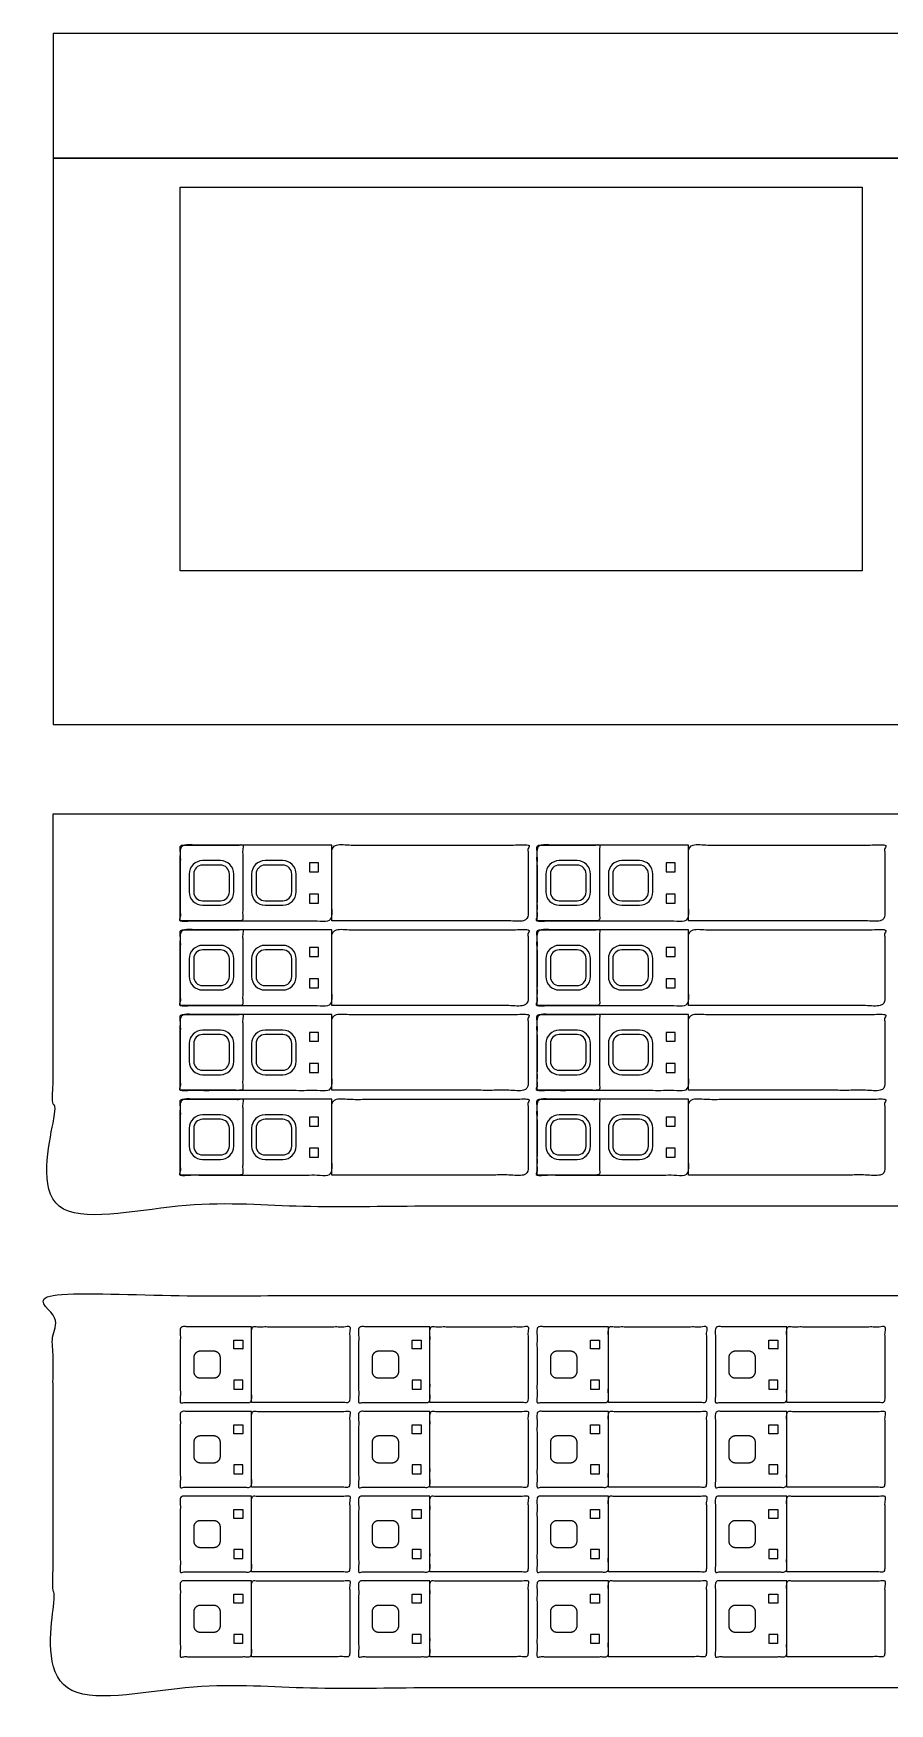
# Model space of a CAD drawing. Header units: millimetres. Extents: x 245 to 654, y -220 to 155.
# Drawn here: x 245.1 to 437.1, y -219.5 to 155 of the extents above; entities that cross this region are included whole.
import ezdxf

# ---------------------------------------------------------------- set-up
doc = ezdxf.new("R2010")
doc.units = ezdxf.units.MM
doc.header["$MEASUREMENT"] = 0
doc.layers.add('Default', color=7, linetype='Continuous', true_color=0x000000)

msp = doc.modelspace()

# ---------------------------------------------------------------- linework, layer by layer
at = {"layer": 'Default', "color": 3, "true_color": 0x00ff00}
for p, q in [((281.01, -33.5), (281.01, -37.5)), ((287.01, -31.5), (283.01, -31.5)), ((289.01, -37.5), (289.01, -33.5)), ((361.01, -33.5), (361.01, -37.5)), ((367.01, -31.5), (363.01, -31.5)), ((369.01, -37.5), (369.01, -33.5)), ((283.01, -39.5), (287.01, -39.5)), ((363.01, -39.5), (367.01, -39.5)), ((287.01, -50.5), (283.01, -50.5)), ((367.01, -50.5), (363.01, -50.5)), ((281.01, -52.5), (281.01, -56.5)), ((289.01, -56.5), (289.01, -52.5)), ((361.01, -52.5), (361.01, -56.5)), ((369.01, -56.5), (369.01, -52.5)), ((283.01, -58.5), (287.01, -58.5)), ((363.01, -58.5), (367.01, -58.5)), ((287.01, -69.5, 24.92), (283.01, -69.5, 24.92)), ((367.01, -69.5, 24.92), (363.01, -69.5, 24.92)), ((281.01, -71.5, 24.92), (281.01, -75.5, 24.92)), ((289.01, -75.5, 24.92), (289.01, -71.5, 24.92)), ((361.01, -71.5, 24.92), (361.01, -75.5, 24.92)), ((369.01, -75.5, 24.92), (369.01, -71.5, 24.92)), ((283.01, -77.5, 24.92), (287.01, -77.5, 24.92)), ((363.01, -77.5, 24.92), (367.01, -77.5, 24.92)), ((287.01, -88.5, 24.92), (283.01, -88.5, 24.92)), ((367.01, -88.5, 24.92), (363.01, -88.5, 24.92)), ((281.01, -90.5, 24.92), (281.01, -94.5, 24.92)), ((289.01, -94.5, 24.92), (289.01, -90.5, 24.92)), ((361.01, -90.5, 24.92), (361.01, -94.5, 24.92)), ((369.01, -94.5, 24.92), (369.01, -90.5, 24.92)), ((283.01, -96.5, 24.92), (287.01, -96.5, 24.92)), ((363.01, -96.5, 24.92), (367.01, -96.5, 24.92))]:
    msp.add_line(p, q, dxfattribs=at)
at = {"layer": 'Default', "color": 1, "true_color": 0xff0000}
for p, q in [((295.01, -33.5), (295.01, -37.5)), ((301.01, -31.5), (297.01, -31.5)), ((303.01, -37.5), (303.01, -33.5)), ((375.01, -33.5), (375.01, -37.5)), ((381.01, -31.5), (377.01, -31.5)), ((383.01, -37.5), (383.01, -33.5)), ((297.01, -39.5), (301.01, -39.5)), ((377.01, -39.5), (381.01, -39.5)), ((301.01, -50.5), (297.01, -50.5)), ((381.01, -50.5), (377.01, -50.5)), ((295.01, -52.5), (295.01, -56.5)), ((303.01, -56.5), (303.01, -52.5)), ((375.01, -52.5), (375.01, -56.5)), ((383.01, -56.5), (383.01, -52.5)), ((297.01, -58.5), (301.01, -58.5)), ((377.01, -58.5), (381.01, -58.5)), ((301.01, -69.5, 24.92), (297.01, -69.5, 24.92)), ((381.01, -69.5, 24.92), (377.01, -69.5, 24.92)), ((295.01, -71.5, 24.92), (295.01, -75.5, 24.92)), ((303.01, -75.5, 24.92), (303.01, -71.5, 24.92)), ((375.01, -71.5, 24.92), (375.01, -75.5, 24.92)), ((383.01, -75.5, 24.92), (383.01, -71.5, 24.92)), ((297.01, -77.5, 24.92), (301.01, -77.5, 24.92)), ((377.01, -77.5, 24.92), (381.01, -77.5, 24.92)), ((301.01, -88.5, 24.92), (297.01, -88.5, 24.92)), ((381.01, -88.5, 24.92), (377.01, -88.5, 24.92)), ((295.01, -90.5, 24.92), (295.01, -94.5, 24.92)), ((303.01, -94.5, 24.92), (303.01, -90.5, 24.92)), ((375.01, -90.5, 24.92), (375.01, -94.5, 24.92)), ((383.01, -94.5, 24.92), (383.01, -90.5, 24.92)), ((297.01, -96.5, 24.92), (301.01, -96.5, 24.92)), ((377.01, -96.5, 24.92), (381.01, -96.5, 24.92))]:
    msp.add_line(p, q, dxfattribs=at)
at = {"layer": 'Default', "color": 18, "true_color": 0x000000}
for p, q in [((281.01, -142), (281.01, -145)), ((285.51, -140.5), (282.51, -140.5)), ((287.01, -145), (287.01, -142)), ((321.01, -142), (321.01, -145)), ((325.51, -140.5), (322.51, -140.5)), ((327.01, -145), (327.01, -142)), ((361.01, -142), (361.01, -145)), ((365.51, -140.5), (362.51, -140.5)), ((367.01, -145), (367.01, -142)), ((401.01, -142), (401.01, -145)), ((405.51, -140.5), (402.51, -140.5)), ((407.01, -145), (407.01, -142)), ((282.51, -146.5), (285.51, -146.5)), ((322.51, -146.5), (325.51, -146.5)), ((362.51, -146.5), (365.51, -146.5)), ((402.51, -146.5), (405.51, -146.5)), ((281.01, -161), (281.01, -164)), ((285.51, -159.5), (282.51, -159.5)), ((287.01, -164), (287.01, -161)), ((321.01, -161), (321.01, -164)), ((325.51, -159.5), (322.51, -159.5)), ((327.01, -164), (327.01, -161)), ((361.01, -161), (361.01, -164)), ((365.51, -159.5), (362.51, -159.5)), ((367.01, -164), (367.01, -161)), ((401.01, -161), (401.01, -164)), ((405.51, -159.5), (402.51, -159.5)), ((407.01, -164), (407.01, -161)), ((282.51, -165.5), (285.51, -165.5)), ((322.51, -165.5), (325.51, -165.5)), ((362.51, -165.5), (365.51, -165.5)), ((402.51, -165.5), (405.51, -165.5)), ((285.51, -178.5, 24.92), (282.51, -178.5, 24.92)), ((325.51, -178.5, 24.92), (322.51, -178.5, 24.92)), ((365.51, -178.5, 24.92), (362.51, -178.5, 24.92)), ((405.51, -178.5, 24.92), (402.51, -178.5, 24.92)), ((281.01, -180, 24.92), (281.01, -183, 24.92)), ((287.01, -183, 24.92), (287.01, -180, 24.92)), ((321.01, -180, 24.92), (321.01, -183, 24.92)), ((327.01, -183, 24.92), (327.01, -180, 24.92)), ((361.01, -180, 24.92), (361.01, -183, 24.92)), ((367.01, -183, 24.92), (367.01, -180, 24.92)), ((401.01, -180, 24.92), (401.01, -183, 24.92)), ((407.01, -183, 24.92), (407.01, -180, 24.92)), ((282.51, -184.5, 24.92), (285.51, -184.5, 24.92)), ((322.51, -184.5, 24.92), (325.51, -184.5, 24.92)), ((362.51, -184.5, 24.92), (365.51, -184.5, 24.92)), ((402.51, -184.5, 24.92), (405.51, -184.5, 24.92)), ((285.51, -197.5, 24.92), (282.51, -197.5, 24.92)), ((325.51, -197.5, 24.92), (322.51, -197.5, 24.92)), ((365.51, -197.5, 24.92), (362.51, -197.5, 24.92)), ((405.51, -197.5, 24.92), (402.51, -197.5, 24.92)), ((281.01, -199, 24.92), (281.01, -202, 24.92)), ((287.01, -202, 24.92), (287.01, -199, 24.92)), ((321.01, -199, 24.92), (321.01, -202, 24.92)), ((327.01, -202, 24.92), (327.01, -199, 24.92)), ((361.01, -199, 24.92), (361.01, -202, 24.92)), ((367.01, -202, 24.92), (367.01, -199, 24.92)), ((401.01, -199, 24.92), (401.01, -202, 24.92)), ((407.01, -202, 24.92), (407.01, -199, 24.92)), ((282.51, -203.5, 24.92), (285.51, -203.5, 24.92)), ((322.51, -203.5, 24.92), (325.51, -203.5, 24.92)), ((362.51, -203.5, 24.92), (365.51, -203.5, 24.92)), ((402.51, -203.5, 24.92), (405.51, -203.5, 24.92))]:
    msp.add_line(p, q, dxfattribs=at)
at = {"layer": 'Default'}
for points in [[(649.47, 155), (249.47, 155)], [(249.47, 155), (249.47, 0), (649.47, 0), (649.47, 155)], [(280.01, -33.5), (280.01, -37.5)], [(287.01, -30.5), (283.01, -30.5)], [(290.01, -37.5), (290.01, -33.5)], [(294.01, -33.5), (294.01, -37.5)], [(301.01, -30.5), (297.01, -30.5)], [(304.01, -37.5), (304.01, -33.5)], [(360.01, -33.5), (360.01, -37.5)], [(367.01, -30.5), (363.01, -30.5)], [(370.01, -37.5), (370.01, -33.5)], [(374.01, -33.5), (374.01, -37.5)], [(381.01, -30.5), (377.01, -30.5)], [(384.01, -37.5), (384.01, -33.5)], [(283.01, -40.5), (287.01, -40.5)], [(297.01, -40.5), (301.01, -40.5)], [(363.01, -40.5), (367.01, -40.5)], [(377.01, -40.5), (381.01, -40.5)], [(287.01, -49.5), (283.01, -49.5)], [(301.01, -49.5), (297.01, -49.5)], [(367.01, -49.5), (363.01, -49.5)], [(381.01, -49.5), (377.01, -49.5)], [(280.01, -52.5), (280.01, -56.5)], [(290.01, -56.5), (290.01, -52.5)], [(294.01, -52.5), (294.01, -56.5)], [(304.01, -56.5), (304.01, -52.5)], [(360.01, -52.5), (360.01, -56.5)], [(370.01, -56.5), (370.01, -52.5)], [(374.01, -52.5), (374.01, -56.5)], [(384.01, -56.5), (384.01, -52.5)], [(283.01, -59.5), (287.01, -59.5)], [(297.01, -59.5), (301.01, -59.5)], [(363.01, -59.5), (367.01, -59.5)], [(377.01, -59.5), (381.01, -59.5)], [(287.01, -68.5), (283.01, -68.5)], [(301.01, -68.5), (297.01, -68.5)], [(367.01, -68.5), (363.01, -68.5)], [(381.01, -68.5), (377.01, -68.5)], [(280.01, -71.5), (280.01, -75.5)], [(290.01, -75.5), (290.01, -71.5)], [(294.01, -71.5), (294.01, -75.5)], [(304.01, -75.5), (304.01, -71.5)], [(360.01, -71.5), (360.01, -75.5)], [(370.01, -75.5), (370.01, -71.5)], [(374.01, -71.5), (374.01, -75.5)], [(384.01, -75.5), (384.01, -71.5)], [(283.01, -78.5), (287.01, -78.5)], [(297.01, -78.5), (301.01, -78.5)], [(363.01, -78.5), (367.01, -78.5)], [(377.01, -78.5), (381.01, -78.5)], [(287.01, -87.5), (283.01, -87.5)], [(301.01, -87.5), (297.01, -87.5)], [(367.01, -87.5), (363.01, -87.5)], [(381.01, -87.5), (377.01, -87.5)], [(280.01, -90.5), (280.01, -94.5)], [(290.01, -94.5), (290.01, -90.5)], [(294.01, -90.5), (294.01, -94.5)], [(304.01, -94.5), (304.01, -90.5)], [(360.01, -90.5), (360.01, -94.5)], [(370.01, -94.5), (370.01, -90.5)], [(374.01, -90.5), (374.01, -94.5)], [(384.01, -94.5), (384.01, -90.5)], [(283.01, -97.5), (287.01, -97.5)], [(297.01, -97.5), (301.01, -97.5)], [(363.01, -97.5), (367.01, -97.5)], [(377.01, -97.5), (381.01, -97.5)]]:
    msp.add_lwpolyline(points, dxfattribs=at)
for points in [[(278.01, 120.5), (430.97, 120.5), (430.97, 34.5), (278.01, 34.5)], [(307.01, -33), (309.01, -33), (309.01, -31), (307.01, -31)], [(387.01, -33), (389.01, -33), (389.01, -31), (387.01, -31)], [(307.01, -40), (309.01, -40), (309.01, -38), (307.01, -38)], [(387.01, -40), (389.01, -40), (389.01, -38), (387.01, -38)], [(307.01, -52), (309.01, -52), (309.01, -50), (307.01, -50)], [(387.01, -52), (389.01, -52), (389.01, -50), (387.01, -50)], [(307.01, -59), (309.01, -59), (309.01, -57), (307.01, -57)], [(387.01, -59), (389.01, -59), (389.01, -57), (387.01, -57)], [(307.01, -71), (309.01, -71), (309.01, -69), (307.01, -69)], [(387.01, -71), (389.01, -71), (389.01, -69), (387.01, -69)], [(307.01, -78), (309.01, -78), (309.01, -76), (307.01, -76)], [(387.01, -78), (389.01, -78), (389.01, -76), (387.01, -76)], [(307.01, -90), (309.01, -90), (309.01, -88), (307.01, -88)], [(387.01, -90), (389.01, -90), (389.01, -88), (387.01, -88)], [(307.01, -97), (309.01, -97), (309.01, -95), (307.01, -95)], [(387.01, -97), (389.01, -97), (389.01, -95), (387.01, -95)]]:
    msp.add_lwpolyline(points, close=True, dxfattribs=at)
for centre, start, end in [((283.01, -33.5), 90, 180), ((287.01, -33.5), 0, 90), ((297.01, -33.5), 90, 180), ((301.01, -33.5), 0, 90), ((363.01, -33.5), 90, 180), ((367.01, -33.5), 0, 90), ((377.01, -33.5), 90, 180), ((381.01, -33.5), 0, 90), ((283.01, -37.5), 180, 270), ((287.01, -37.5), 270, 0), ((297.01, -37.5), 180, 270), ((301.01, -37.5), 270, 0), ((363.01, -37.5), 180, 270), ((367.01, -37.5), 270, 0), ((377.01, -37.5), 180, 270), ((381.01, -37.5), 270, 0), ((283.01, -52.5), 90, 180), ((287.01, -52.5), 0, 90), ((297.01, -52.5), 90, 180), ((301.01, -52.5), 0, 90), ((363.01, -52.5), 90, 180), ((367.01, -52.5), 0, 90), ((377.01, -52.5), 90, 180), ((381.01, -52.5), 0, 90), ((283.01, -56.5), 180, 270), ((287.01, -56.5), 270, 0), ((297.01, -56.5), 180, 270), ((301.01, -56.5), 270, 0), ((363.01, -56.5), 180, 270), ((367.01, -56.5), 270, 0), ((377.01, -56.5), 180, 270), ((381.01, -56.5), 270, 0), ((283.01, -71.5, 24.92), 90, 180), ((287.01, -71.5, 24.92), 0, 90), ((297.01, -71.5, 24.92), 90, 180), ((301.01, -71.5, 24.92), 0, 90), ((363.01, -71.5, 24.92), 90, 180), ((367.01, -71.5, 24.92), 0, 90), ((377.01, -71.5, 24.92), 90, 180), ((381.01, -71.5, 24.92), 0, 90), ((283.01, -75.5, 24.92), 180, 270), ((287.01, -75.5, 24.92), 270, 0), ((297.01, -75.5, 24.92), 180, 270), ((301.01, -75.5, 24.92), 270, 0), ((363.01, -75.5, 24.92), 180, 270), ((367.01, -75.5, 24.92), 270, 0), ((377.01, -75.5, 24.92), 180, 270), ((381.01, -75.5, 24.92), 270, 0), ((283.01, -90.5, 24.92), 90, 180), ((287.01, -90.5, 24.92), 0, 90), ((297.01, -90.5, 24.92), 90, 180), ((301.01, -90.5, 24.92), 0, 90), ((363.01, -90.5, 24.92), 90, 180), ((367.01, -90.5, 24.92), 0, 90), ((377.01, -90.5, 24.92), 90, 180), ((381.01, -90.5, 24.92), 0, 90), ((283.01, -94.5, 24.92), 180, 270), ((287.01, -94.5, 24.92), 270, 0), ((297.01, -94.5, 24.92), 180, 270), ((301.01, -94.5, 24.92), 270, 0), ((363.01, -94.5, 24.92), 180, 270), ((367.01, -94.5, 24.92), 270, 0), ((377.01, -94.5, 24.92), 180, 270), ((381.01, -94.5, 24.92), 270, 0)]:
    msp.add_arc(centre, 3, start, end, dxfattribs=at)
at = {"layer": 'Default', "color": 3, "true_color": 0x00ff00}
for centre, start, end in [((283.01, -33.5), 90, 180), ((287.01, -33.5), 360, 90), ((363.01, -33.5), 90, 180), ((367.01, -33.5), 360, 90), ((283.01, -37.5), 180, 270), ((287.01, -37.5), 270, 0), ((363.01, -37.5), 180, 270), ((367.01, -37.5), 270, 0), ((283.01, -52.5), 90, 180), ((287.01, -52.5), 360, 90), ((363.01, -52.5), 90, 180), ((367.01, -52.5), 360, 90), ((283.01, -56.5), 180, 270), ((287.01, -56.5), 270, 0), ((363.01, -56.5), 180, 270), ((367.01, -56.5), 270, 0), ((283.01, -71.5, 24.92), 90, 180), ((287.01, -71.5, 24.92), 360, 90), ((363.01, -71.5, 24.92), 90, 180), ((367.01, -71.5, 24.92), 360, 90), ((283.01, -75.5, 24.92), 180, 270), ((287.01, -75.5, 24.92), 270, 0), ((363.01, -75.5, 24.92), 180, 270), ((367.01, -75.5, 24.92), 270, 0), ((283.01, -90.5, 24.92), 90, 180), ((287.01, -90.5, 24.92), 360, 90), ((363.01, -90.5, 24.92), 90, 180), ((367.01, -90.5, 24.92), 360, 90), ((283.01, -94.5, 24.92), 180, 270), ((287.01, -94.5, 24.92), 270, 0), ((363.01, -94.5, 24.92), 180, 270), ((367.01, -94.5, 24.92), 270, 0)]:
    msp.add_arc(centre, 2, start, end, dxfattribs=at)
at = {"layer": 'Default', "color": 1, "true_color": 0xff0000}
for centre, start, end in [((297.01, -33.5), 90, 180), ((301.01, -33.5), 360, 90), ((377.01, -33.5), 90, 180), ((381.01, -33.5), 360, 90), ((297.01, -37.5), 180, 270), ((301.01, -37.5), 270, 0), ((377.01, -37.5), 180, 270), ((381.01, -37.5), 270, 0), ((297.01, -52.5), 90, 180), ((301.01, -52.5), 360, 90), ((377.01, -52.5), 90, 180), ((381.01, -52.5), 360, 90), ((297.01, -56.5), 180, 270), ((301.01, -56.5), 270, 0), ((377.01, -56.5), 180, 270), ((381.01, -56.5), 270, 0), ((297.01, -71.5, 24.92), 90, 180), ((301.01, -71.5, 24.92), 360, 90), ((377.01, -71.5, 24.92), 90, 180), ((381.01, -71.5, 24.92), 360, 90), ((297.01, -75.5, 24.92), 180, 270), ((301.01, -75.5, 24.92), 270, 0), ((377.01, -75.5, 24.92), 180, 270), ((381.01, -75.5, 24.92), 270, 0), ((297.01, -90.5, 24.92), 90, 180), ((301.01, -90.5, 24.92), 360, 90), ((377.01, -90.5, 24.92), 90, 180), ((381.01, -90.5, 24.92), 360, 90), ((297.01, -94.5, 24.92), 180, 270), ((301.01, -94.5, 24.92), 270, 0), ((377.01, -94.5, 24.92), 180, 270), ((381.01, -94.5, 24.92), 270, 0)]:
    msp.add_arc(centre, 2, start, end, dxfattribs=at)
at = {"layer": 'Default'}
for points, knots in [([(249.47, 127), (343.47, 127), (437.47, 127), (437.47, 77.5), (437.47, 28), (343.47, 28), (249.47, 28), (249.47, 77.5), (249.47, 127)], [0, 0, 0, 153.6, 153.6, 154.1, 154.1, 154.6, 154.6, 155.1, 155.1, 155.1]), ([(249.47, -20), (249.47, -64), (249.47, -108), (449.47, -108), (649.47, -108), (649.47, -64), (649.47, -20), (449.47, -20), (249.47, -20)], [-998.356545, -998.356545, -998.356545, -892.914444, -892.914444, -537.627534, -537.627534, -432.185433, -432.185433, -76.898523, -76.898523, -76.898523]), ([(312.01, -27), (312.01, -35.5), (312.01, -44), (295.01, -44), (278.01, -44), (278.01, -35.5), (278.01, -27), (295.01, -27), (312.01, -27)], [40, 40, 40, 50, 50, 65, 65, 75, 75, 90, 90, 90]), ([(278.01, -44), (285.01, -44), (292.01, -44), (292.01, -35.5), (292.01, -27), (285.01, -27), (278.01, -27), (278.01, -35.5), (278.01, -44)], [0, 0, 0, 15.5, 15.5, 32.5, 32.5, 48, 48, 65, 65, 65]), ([(312.01, -44), (334.01, -44), (356.01, -44), (356.01, -35.5), (356.01, -27), (334.01, -27), (312.01, -27), (312.01, -35.5), (312.01, -44)], [0, 0, 0, 15, 15, 25, 25, 40, 40, 50, 50, 50]), ([(392.01, -27), (392.01, -35.5), (392.01, -44), (375.01, -44), (358.01, -44), (358.01, -35.5), (358.01, -27), (375.01, -27), (392.01, -27)], [40, 40, 40, 50, 50, 65, 65, 75, 75, 90, 90, 90]), ([(358.01, -44), (365.01, -44), (372.01, -44), (372.01, -35.5), (372.01, -27), (365.01, -27), (358.01, -27), (358.01, -35.5), (358.01, -44)], [0, 0, 0, 15.5, 15.5, 32.5, 32.5, 48, 48, 65, 65, 65]), ([(392.01, -44), (414.01, -44), (436.01, -44), (436.01, -35.5), (436.01, -27), (414.01, -27), (392.01, -27), (392.01, -35.5), (392.01, -44)], [0, 0, 0, 15, 15, 25, 25, 40, 40, 50, 50, 50]), ([(312.01, -46), (312.01, -54.5), (312.01, -63), (295.01, -63), (278.01, -63), (278.01, -54.5), (278.01, -46), (295.01, -46), (312.01, -46)], [40, 40, 40, 50, 50, 65, 65, 75, 75, 90, 90, 90]), ([(278.01, -63), (285.01, -63), (292.01, -63), (292.01, -54.5), (292.01, -46), (285.01, -46), (278.01, -46), (278.01, -54.5), (278.01, -63)], [0, 0, 0, 15.5, 15.5, 32.5, 32.5, 48, 48, 65, 65, 65]), ([(312.01, -63), (334.01, -63), (356.01, -63), (356.01, -54.5), (356.01, -46), (334.01, -46), (312.01, -46), (312.01, -54.5), (312.01, -63)], [0, 0, 0, 15, 15, 25, 25, 40, 40, 50, 50, 50]), ([(392.01, -46), (392.01, -54.5), (392.01, -63), (375.01, -63), (358.01, -63), (358.01, -54.5), (358.01, -46), (375.01, -46), (392.01, -46)], [40, 40, 40, 50, 50, 65, 65, 75, 75, 90, 90, 90]), ([(358.01, -63), (365.01, -63), (372.01, -63), (372.01, -54.5), (372.01, -46), (365.01, -46), (358.01, -46), (358.01, -54.5), (358.01, -63)], [0, 0, 0, 15.5, 15.5, 32.5, 32.5, 48, 48, 65, 65, 65]), ([(392.01, -63), (414.01, -63), (436.01, -63), (436.01, -54.5), (436.01, -46), (414.01, -46), (392.01, -46), (392.01, -54.5), (392.01, -63)], [0, 0, 0, 15, 15, 25, 25, 40, 40, 50, 50, 50]), ([(312.01, -65, 24.92), (312.01, -73.5, 24.92), (312.01, -82, 24.92), (295.01, -82, 24.92), (278.01, -82, 24.92), (278.01, -73.5, 24.92), (278.01, -65, 24.92), (295.01, -65, 24.92), (312.01, -65, 24.92)], [40, 40, 40, 50, 50, 65, 65, 75, 75, 90, 90, 90]), ([(278.01, -82, 24.92), (285.01, -82, 24.92), (292.01, -82, 24.92), (292.01, -73.5, 24.92), (292.01, -65, 24.92), (285.01, -65, 24.92), (278.01, -65, 24.92), (278.01, -73.5, 24.92), (278.01, -82, 24.92)], [0, 0, 0, 15.5, 15.5, 32.5, 32.5, 48, 48, 65, 65, 65]), ([(312.01, -82, 24.92), (334.01, -82, 24.92), (356.01, -82, 24.92), (356.01, -73.5, 24.92), (356.01, -65, 24.92), (334.01, -65, 24.92), (312.01, -65, 24.92), (312.01, -73.5, 24.92), (312.01, -82, 24.92)], [0, 0, 0, 15, 15, 25, 25, 40, 40, 50, 50, 50]), ([(392.01, -65, 24.92), (392.01, -73.5, 24.92), (392.01, -82, 24.92), (375.01, -82, 24.92), (358.01, -82, 24.92), (358.01, -73.5, 24.92), (358.01, -65, 24.92), (375.01, -65, 24.92), (392.01, -65, 24.92)], [40, 40, 40, 50, 50, 65, 65, 75, 75, 90, 90, 90]), ([(358.01, -82, 24.92), (365.01, -82, 24.92), (372.01, -82, 24.92), (372.01, -73.5, 24.92), (372.01, -65, 24.92), (365.01, -65, 24.92), (358.01, -65, 24.92), (358.01, -73.5, 24.92), (358.01, -82, 24.92)], [0, 0, 0, 15.5, 15.5, 32.5, 32.5, 48, 48, 65, 65, 65]), ([(392.01, -82, 24.92), (414.01, -82, 24.92), (436.01, -82, 24.92), (436.01, -73.5, 24.92), (436.01, -65, 24.92), (414.01, -65, 24.92), (392.01, -65, 24.92), (392.01, -73.5, 24.92), (392.01, -82, 24.92)], [0, 0, 0, 15, 15, 25, 25, 40, 40, 50, 50, 50]), ([(312.01, -84, 24.92), (312.01, -92.5, 24.92), (312.01, -101, 24.92), (295.01, -101, 24.92), (278.01, -101, 24.92), (278.01, -92.5, 24.92), (278.01, -84, 24.92), (295.01, -84, 24.92), (312.01, -84, 24.92)], [40, 40, 40, 50, 50, 65, 65, 75, 75, 90, 90, 90]), ([(278.01, -101, 24.92), (285.01, -101, 24.92), (292.01, -101, 24.92), (292.01, -92.5, 24.92), (292.01, -84, 24.92), (285.01, -84, 24.92), (278.01, -84, 24.92), (278.01, -92.5, 24.92), (278.01, -101, 24.92)], [0, 0, 0, 15.5, 15.5, 32.5, 32.5, 48, 48, 65, 65, 65]), ([(312.01, -101, 24.92), (334.01, -101, 24.92), (356.01, -101, 24.92), (356.01, -92.5, 24.92), (356.01, -84, 24.92), (334.01, -84, 24.92), (312.01, -84, 24.92), (312.01, -92.5, 24.92), (312.01, -101, 24.92)], [0, 0, 0, 15, 15, 25, 25, 40, 40, 50, 50, 50]), ([(392.01, -84, 24.92), (392.01, -92.5, 24.92), (392.01, -101, 24.92), (375.01, -101, 24.92), (358.01, -101, 24.92), (358.01, -92.5, 24.92), (358.01, -84, 24.92), (375.01, -84, 24.92), (392.01, -84, 24.92)], [40, 40, 40, 50, 50, 65, 65, 75, 75, 90, 90, 90]), ([(358.01, -101, 24.92), (365.01, -101, 24.92), (372.01, -101, 24.92), (372.01, -92.5, 24.92), (372.01, -84, 24.92), (365.01, -84, 24.92), (358.01, -84, 24.92), (358.01, -92.5, 24.92), (358.01, -101, 24.92)], [0, 0, 0, 15.5, 15.5, 32.5, 32.5, 48, 48, 65, 65, 65]), ([(392.01, -101, 24.92), (414.01, -101, 24.92), (436.01, -101, 24.92), (436.01, -92.5, 24.92), (436.01, -84, 24.92), (414.01, -84, 24.92), (392.01, -84, 24.92), (392.01, -92.5, 24.92), (392.01, -101, 24.92)], [0, 0, 0, 15, 15, 25, 25, 40, 40, 50, 50, 50]), ([(649.47, -216), (649.47, -172), (649.47, -128), (449.47, -128), (249.47, -128), (249.47, -172), (249.47, -216), (449.47, -216), (649.47, -216)], [3763.753991, 3763.753991, 3763.753991, 3869.143212, 3869.143212, 4231.460077, 4231.460077, 4336.849299, 4336.849299, 4699.166164, 4699.166164, 4699.166164]), ([(294.01, -152), (305.01, -152), (316.01, -152), (316.01, -143.5), (316.01, -135), (305.01, -135), (294.01, -135), (294.01, -143.5), (294.01, -152)], [0, 0, 0, 15, 15, 25, 25, 40, 40, 50, 50, 50]), ([(334.01, -152), (345.01, -152), (356.01, -152), (356.01, -143.5), (356.01, -135), (345.01, -135), (334.01, -135), (334.01, -143.5), (334.01, -152)], [0, 0, 0, 15, 15, 25, 25, 40, 40, 50, 50, 50]), ([(374.01, -152), (385.01, -152), (396.01, -152), (396.01, -143.5), (396.01, -135), (385.01, -135), (374.01, -135), (374.01, -143.5), (374.01, -152)], [0, 0, 0, 15, 15, 25, 25, 40, 40, 50, 50, 50]), ([(414.01, -152), (425.01, -152), (436.01, -152), (436.01, -143.5), (436.01, -135), (425.01, -135), (414.01, -135), (414.01, -143.5), (414.01, -152)], [0, 0, 0, 15, 15, 25, 25, 40, 40, 50, 50, 50]), ([(294.01, -135), (294.01, -143.5), (294.01, -152), (286.01, -152), (278.01, -152), (278.01, -143.5), (278.01, -135), (286.01, -135), (294.01, -135)], [40, 40, 40, 50, 50, 65, 65, 75, 75, 90, 90, 90]), ([(290.01, -140), (291.01, -140), (292.01, -140), (292.01, -139), (292.01, -138), (291.01, -138), (290.01, -138), (290.01, -139), (290.01, -140)], [0, 0, 0, 1, 1, 2, 2, 3, 3, 4, 4, 4]), ([(334.01, -135), (334.01, -143.5), (334.01, -152), (326.01, -152), (318.01, -152), (318.01, -143.5), (318.01, -135), (326.01, -135), (334.01, -135)], [40, 40, 40, 50, 50, 65, 65, 75, 75, 90, 90, 90]), ([(330.01, -140), (331.01, -140), (332.01, -140), (332.01, -139), (332.01, -138), (331.01, -138), (330.01, -138), (330.01, -139), (330.01, -140)], [0, 0, 0, 1, 1, 2, 2, 3, 3, 4, 4, 4]), ([(374.01, -135), (374.01, -143.5), (374.01, -152), (366.01, -152), (358.01, -152), (358.01, -143.5), (358.01, -135), (366.01, -135), (374.01, -135)], [40, 40, 40, 50, 50, 65, 65, 75, 75, 90, 90, 90]), ([(370.01, -140), (371.01, -140), (372.01, -140), (372.01, -139), (372.01, -138), (371.01, -138), (370.01, -138), (370.01, -139), (370.01, -140)], [0, 0, 0, 1, 1, 2, 2, 3, 3, 4, 4, 4]), ([(414.01, -135), (414.01, -143.5), (414.01, -152), (406.01, -152), (398.01, -152), (398.01, -143.5), (398.01, -135), (406.01, -135), (414.01, -135)], [40, 40, 40, 50, 50, 65, 65, 75, 75, 90, 90, 90]), ([(410.01, -140), (411.01, -140), (412.01, -140), (412.01, -139), (412.01, -138), (411.01, -138), (410.01, -138), (410.01, -139), (410.01, -140)], [0, 0, 0, 1, 1, 2, 2, 3, 3, 4, 4, 4]), ([(290.01, -147), (291.01, -147), (292.01, -147), (292.01, -148), (292.01, -149), (291.01, -149), (290.01, -149), (290.01, -148), (290.01, -147)], [0, 0, 0, 1, 1, 2, 2, 3, 3, 4, 4, 4]), ([(330.01, -147), (331.01, -147), (332.01, -147), (332.01, -148), (332.01, -149), (331.01, -149), (330.01, -149), (330.01, -148), (330.01, -147)], [0, 0, 0, 1, 1, 2, 2, 3, 3, 4, 4, 4]), ([(370.01, -147), (371.01, -147), (372.01, -147), (372.01, -148), (372.01, -149), (371.01, -149), (370.01, -149), (370.01, -148), (370.01, -147)], [0, 0, 0, 1, 1, 2, 2, 3, 3, 4, 4, 4]), ([(410.01, -147), (411.01, -147), (412.01, -147), (412.01, -148), (412.01, -149), (411.01, -149), (410.01, -149), (410.01, -148), (410.01, -147)], [0, 0, 0, 1, 1, 2, 2, 3, 3, 4, 4, 4]), ([(294.01, -154), (294.01, -162.5), (294.01, -171), (286.01, -171), (278.01, -171), (278.01, -162.5), (278.01, -154), (286.01, -154), (294.01, -154)], [40, 40, 40, 50, 50, 65, 65, 75, 75, 90, 90, 90]), ([(290.01, -159), (291.01, -159), (292.01, -159), (292.01, -158), (292.01, -157), (291.01, -157), (290.01, -157), (290.01, -158), (290.01, -159)], [0, 0, 0, 1, 1, 2, 2, 3, 3, 4, 4, 4]), ([(294.01, -171), (305.01, -171), (316.01, -171), (316.01, -162.5), (316.01, -154), (305.01, -154), (294.01, -154), (294.01, -162.5), (294.01, -171)], [0, 0, 0, 15, 15, 25, 25, 40, 40, 50, 50, 50]), ([(334.01, -154), (334.01, -162.5), (334.01, -171), (326.01, -171), (318.01, -171), (318.01, -162.5), (318.01, -154), (326.01, -154), (334.01, -154)], [40, 40, 40, 50, 50, 65, 65, 75, 75, 90, 90, 90]), ([(330.01, -159), (331.01, -159), (332.01, -159), (332.01, -158), (332.01, -157), (331.01, -157), (330.01, -157), (330.01, -158), (330.01, -159)], [0, 0, 0, 1, 1, 2, 2, 3, 3, 4, 4, 4]), ([(334.01, -171), (345.01, -171), (356.01, -171), (356.01, -162.5), (356.01, -154), (345.01, -154), (334.01, -154), (334.01, -162.5), (334.01, -171)], [0, 0, 0, 15, 15, 25, 25, 40, 40, 50, 50, 50]), ([(374.01, -154), (374.01, -162.5), (374.01, -171), (366.01, -171), (358.01, -171), (358.01, -162.5), (358.01, -154), (366.01, -154), (374.01, -154)], [40, 40, 40, 50, 50, 65, 65, 75, 75, 90, 90, 90]), ([(370.01, -159), (371.01, -159), (372.01, -159), (372.01, -158), (372.01, -157), (371.01, -157), (370.01, -157), (370.01, -158), (370.01, -159)], [0, 0, 0, 1, 1, 2, 2, 3, 3, 4, 4, 4]), ([(374.01, -171), (385.01, -171), (396.01, -171), (396.01, -162.5), (396.01, -154), (385.01, -154), (374.01, -154), (374.01, -162.5), (374.01, -171)], [0, 0, 0, 15, 15, 25, 25, 40, 40, 50, 50, 50]), ([(414.01, -154), (414.01, -162.5), (414.01, -171), (406.01, -171), (398.01, -171), (398.01, -162.5), (398.01, -154), (406.01, -154), (414.01, -154)], [40, 40, 40, 50, 50, 65, 65, 75, 75, 90, 90, 90]), ([(410.01, -159), (411.01, -159), (412.01, -159), (412.01, -158), (412.01, -157), (411.01, -157), (410.01, -157), (410.01, -158), (410.01, -159)], [0, 0, 0, 1, 1, 2, 2, 3, 3, 4, 4, 4]), ([(414.01, -171), (425.01, -171), (436.01, -171), (436.01, -162.5), (436.01, -154), (425.01, -154), (414.01, -154), (414.01, -162.5), (414.01, -171)], [0, 0, 0, 15, 15, 25, 25, 40, 40, 50, 50, 50]), ([(290.01, -166), (291.01, -166), (292.01, -166), (292.01, -167), (292.01, -168), (291.01, -168), (290.01, -168), (290.01, -167), (290.01, -166)], [0, 0, 0, 1, 1, 2, 2, 3, 3, 4, 4, 4]), ([(330.01, -166), (331.01, -166), (332.01, -166), (332.01, -167), (332.01, -168), (331.01, -168), (330.01, -168), (330.01, -167), (330.01, -166)], [0, 0, 0, 1, 1, 2, 2, 3, 3, 4, 4, 4]), ([(370.01, -166), (371.01, -166), (372.01, -166), (372.01, -167), (372.01, -168), (371.01, -168), (370.01, -168), (370.01, -167), (370.01, -166)], [0, 0, 0, 1, 1, 2, 2, 3, 3, 4, 4, 4]), ([(410.01, -166), (411.01, -166), (412.01, -166), (412.01, -167), (412.01, -168), (411.01, -168), (410.01, -168), (410.01, -167), (410.01, -166)], [0, 0, 0, 1, 1, 2, 2, 3, 3, 4, 4, 4]), ([(294.01, -173, 24.92), (294.01, -181.5, 24.92), (294.01, -190, 24.92), (286.01, -190, 24.92), (278.01, -190, 24.92), (278.01, -181.5, 24.92), (278.01, -173, 24.92), (286.01, -173, 24.92), (294.01, -173, 24.92)], [40, 40, 40, 50, 50, 65, 65, 75, 75, 90, 90, 90]), ([(290.01, -178, 24.92), (291.01, -178, 24.92), (292.01, -178, 24.92), (292.01, -177, 24.92), (292.01, -176, 24.92), (291.01, -176, 24.92), (290.01, -176, 24.92), (290.01, -177, 24.92), (290.01, -178, 24.92)], [0, 0, 0, 1, 1, 2, 2, 3, 3, 4, 4, 4]), ([(294.01, -190, 24.92), (305.01, -190, 24.92), (316.01, -190, 24.92), (316.01, -181.5, 24.92), (316.01, -173, 24.92), (305.01, -173, 24.92), (294.01, -173, 24.92), (294.01, -181.5, 24.92), (294.01, -190, 24.92)], [0, 0, 0, 15, 15, 25, 25, 40, 40, 50, 50, 50]), ([(334.01, -173, 24.92), (334.01, -181.5, 24.92), (334.01, -190, 24.92), (326.01, -190, 24.92), (318.01, -190, 24.92), (318.01, -181.5, 24.92), (318.01, -173, 24.92), (326.01, -173, 24.92), (334.01, -173, 24.92)], [40, 40, 40, 50, 50, 65, 65, 75, 75, 90, 90, 90]), ([(330.01, -178, 24.92), (331.01, -178, 24.92), (332.01, -178, 24.92), (332.01, -177, 24.92), (332.01, -176, 24.92), (331.01, -176, 24.92), (330.01, -176, 24.92), (330.01, -177, 24.92), (330.01, -178, 24.92)], [0, 0, 0, 1, 1, 2, 2, 3, 3, 4, 4, 4]), ([(334.01, -190, 24.92), (345.01, -190, 24.92), (356.01, -190, 24.92), (356.01, -181.5, 24.92), (356.01, -173, 24.92), (345.01, -173, 24.92), (334.01, -173, 24.92), (334.01, -181.5, 24.92), (334.01, -190, 24.92)], [0, 0, 0, 15, 15, 25, 25, 40, 40, 50, 50, 50]), ([(374.01, -173, 24.92), (374.01, -181.5, 24.92), (374.01, -190, 24.92), (366.01, -190, 24.92), (358.01, -190, 24.92), (358.01, -181.5, 24.92), (358.01, -173, 24.92), (366.01, -173, 24.92), (374.01, -173, 24.92)], [40, 40, 40, 50, 50, 65, 65, 75, 75, 90, 90, 90]), ([(370.01, -178, 24.92), (371.01, -178, 24.92), (372.01, -178, 24.92), (372.01, -177, 24.92), (372.01, -176, 24.92), (371.01, -176, 24.92), (370.01, -176, 24.92), (370.01, -177, 24.92), (370.01, -178, 24.92)], [0, 0, 0, 1, 1, 2, 2, 3, 3, 4, 4, 4]), ([(374.01, -190, 24.92), (385.01, -190, 24.92), (396.01, -190, 24.92), (396.01, -181.5, 24.92), (396.01, -173, 24.92), (385.01, -173, 24.92), (374.01, -173, 24.92), (374.01, -181.5, 24.92), (374.01, -190, 24.92)], [0, 0, 0, 15, 15, 25, 25, 40, 40, 50, 50, 50]), ([(414.01, -173, 24.92), (414.01, -181.5, 24.92), (414.01, -190, 24.92), (406.01, -190, 24.92), (398.01, -190, 24.92), (398.01, -181.5, 24.92), (398.01, -173, 24.92), (406.01, -173, 24.92), (414.01, -173, 24.92)], [40, 40, 40, 50, 50, 65, 65, 75, 75, 90, 90, 90]), ([(410.01, -178, 24.92), (411.01, -178, 24.92), (412.01, -178, 24.92), (412.01, -177, 24.92), (412.01, -176, 24.92), (411.01, -176, 24.92), (410.01, -176, 24.92), (410.01, -177, 24.92), (410.01, -178, 24.92)], [0, 0, 0, 1, 1, 2, 2, 3, 3, 4, 4, 4]), ([(414.01, -190, 24.92), (425.01, -190, 24.92), (436.01, -190, 24.92), (436.01, -181.5, 24.92), (436.01, -173, 24.92), (425.01, -173, 24.92), (414.01, -173, 24.92), (414.01, -181.5, 24.92), (414.01, -190, 24.92)], [0, 0, 0, 15, 15, 25, 25, 40, 40, 50, 50, 50]), ([(290.01, -185, 24.92), (291.01, -185, 24.92), (292.01, -185, 24.92), (292.01, -186, 24.92), (292.01, -187, 24.92), (291.01, -187, 24.92), (290.01, -187, 24.92), (290.01, -186, 24.92), (290.01, -185, 24.92)], [0, 0, 0, 1, 1, 2, 2, 3, 3, 4, 4, 4]), ([(330.01, -185, 24.92), (331.01, -185, 24.92), (332.01, -185, 24.92), (332.01, -186, 24.92), (332.01, -187, 24.92), (331.01, -187, 24.92), (330.01, -187, 24.92), (330.01, -186, 24.92), (330.01, -185, 24.92)], [0, 0, 0, 1, 1, 2, 2, 3, 3, 4, 4, 4]), ([(370.01, -185, 24.92), (371.01, -185, 24.92), (372.01, -185, 24.92), (372.01, -186, 24.92), (372.01, -187, 24.92), (371.01, -187, 24.92), (370.01, -187, 24.92), (370.01, -186, 24.92), (370.01, -185, 24.92)], [0, 0, 0, 1, 1, 2, 2, 3, 3, 4, 4, 4]), ([(410.01, -185, 24.92), (411.01, -185, 24.92), (412.01, -185, 24.92), (412.01, -186, 24.92), (412.01, -187, 24.92), (411.01, -187, 24.92), (410.01, -187, 24.92), (410.01, -186, 24.92), (410.01, -185, 24.92)], [0, 0, 0, 1, 1, 2, 2, 3, 3, 4, 4, 4]), ([(294.01, -192, 24.92), (294.01, -200.5, 24.92), (294.01, -209, 24.92), (286.01, -209, 24.92), (278.01, -209, 24.92), (278.01, -200.5, 24.92), (278.01, -192, 24.92), (286.01, -192, 24.92), (294.01, -192, 24.92)], [40, 40, 40, 50, 50, 65, 65, 75, 75, 90, 90, 90]), ([(294.01, -209, 24.92), (305.01, -209, 24.92), (316.01, -209, 24.92), (316.01, -200.5, 24.92), (316.01, -192, 24.92), (305.01, -192, 24.92), (294.01, -192, 24.92), (294.01, -200.5, 24.92), (294.01, -209, 24.92)], [0, 0, 0, 15, 15, 25, 25, 40, 40, 50, 50, 50]), ([(334.01, -192, 24.92), (334.01, -200.5, 24.92), (334.01, -209, 24.92), (326.01, -209, 24.92), (318.01, -209, 24.92), (318.01, -200.5, 24.92), (318.01, -192, 24.92), (326.01, -192, 24.92), (334.01, -192, 24.92)], [40, 40, 40, 50, 50, 65, 65, 75, 75, 90, 90, 90]), ([(334.01, -209, 24.92), (345.01, -209, 24.92), (356.01, -209, 24.92), (356.01, -200.5, 24.92), (356.01, -192, 24.92), (345.01, -192, 24.92), (334.01, -192, 24.92), (334.01, -200.5, 24.92), (334.01, -209, 24.92)], [0, 0, 0, 15, 15, 25, 25, 40, 40, 50, 50, 50]), ([(374.01, -192, 24.92), (374.01, -200.5, 24.92), (374.01, -209, 24.92), (366.01, -209, 24.92), (358.01, -209, 24.92), (358.01, -200.5, 24.92), (358.01, -192, 24.92), (366.01, -192, 24.92), (374.01, -192, 24.92)], [40, 40, 40, 50, 50, 65, 65, 75, 75, 90, 90, 90]), ([(374.01, -209, 24.92), (385.01, -209, 24.92), (396.01, -209, 24.92), (396.01, -200.5, 24.92), (396.01, -192, 24.92), (385.01, -192, 24.92), (374.01, -192, 24.92), (374.01, -200.5, 24.92), (374.01, -209, 24.92)], [0, 0, 0, 15, 15, 25, 25, 40, 40, 50, 50, 50]), ([(414.01, -192, 24.92), (414.01, -200.5, 24.92), (414.01, -209, 24.92), (406.01, -209, 24.92), (398.01, -209, 24.92), (398.01, -200.5, 24.92), (398.01, -192, 24.92), (406.01, -192, 24.92), (414.01, -192, 24.92)], [40, 40, 40, 50, 50, 65, 65, 75, 75, 90, 90, 90]), ([(414.01, -209, 24.92), (425.01, -209, 24.92), (436.01, -209, 24.92), (436.01, -200.5, 24.92), (436.01, -192, 24.92), (425.01, -192, 24.92), (414.01, -192, 24.92), (414.01, -200.5, 24.92), (414.01, -209, 24.92)], [0, 0, 0, 15, 15, 25, 25, 40, 40, 50, 50, 50]), ([(290.01, -197, 24.92), (291.01, -197, 24.92), (292.01, -197, 24.92), (292.01, -196, 24.92), (292.01, -195, 24.92), (291.01, -195, 24.92), (290.01, -195, 24.92), (290.01, -196, 24.92), (290.01, -197, 24.92)], [0, 0, 0, 1, 1, 2, 2, 3, 3, 4, 4, 4]), ([(330.01, -197, 24.92), (331.01, -197, 24.92), (332.01, -197, 24.92), (332.01, -196, 24.92), (332.01, -195, 24.92), (331.01, -195, 24.92), (330.01, -195, 24.92), (330.01, -196, 24.92), (330.01, -197, 24.92)], [0, 0, 0, 1, 1, 2, 2, 3, 3, 4, 4, 4]), ([(370.01, -197, 24.92), (371.01, -197, 24.92), (372.01, -197, 24.92), (372.01, -196, 24.92), (372.01, -195, 24.92), (371.01, -195, 24.92), (370.01, -195, 24.92), (370.01, -196, 24.92), (370.01, -197, 24.92)], [0, 0, 0, 1, 1, 2, 2, 3, 3, 4, 4, 4]), ([(410.01, -197, 24.92), (411.01, -197, 24.92), (412.01, -197, 24.92), (412.01, -196, 24.92), (412.01, -195, 24.92), (411.01, -195, 24.92), (410.01, -195, 24.92), (410.01, -196, 24.92), (410.01, -197, 24.92)], [0, 0, 0, 1, 1, 2, 2, 3, 3, 4, 4, 4]), ([(290.01, -204, 24.92), (291.01, -204, 24.92), (292.01, -204, 24.92), (292.01, -205, 24.92), (292.01, -206, 24.92), (291.01, -206, 24.92), (290.01, -206, 24.92), (290.01, -205, 24.92), (290.01, -204, 24.92)], [0, 0, 0, 1, 1, 2, 2, 3, 3, 4, 4, 4]), ([(330.01, -204, 24.92), (331.01, -204, 24.92), (332.01, -204, 24.92), (332.01, -205, 24.92), (332.01, -206, 24.92), (331.01, -206, 24.92), (330.01, -206, 24.92), (330.01, -205, 24.92), (330.01, -204, 24.92)], [0, 0, 0, 1, 1, 2, 2, 3, 3, 4, 4, 4]), ([(370.01, -204, 24.92), (371.01, -204, 24.92), (372.01, -204, 24.92), (372.01, -205, 24.92), (372.01, -206, 24.92), (371.01, -206, 24.92), (370.01, -206, 24.92), (370.01, -205, 24.92), (370.01, -204, 24.92)], [0, 0, 0, 1, 1, 2, 2, 3, 3, 4, 4, 4]), ([(410.01, -204, 24.92), (411.01, -204, 24.92), (412.01, -204, 24.92), (412.01, -205, 24.92), (412.01, -206, 24.92), (411.01, -206, 24.92), (410.01, -206, 24.92), (410.01, -205, 24.92), (410.01, -204, 24.92)], [0, 0, 0, 1, 1, 2, 2, 3, 3, 4, 4, 4])]:
    msp.add_open_spline(points, degree=2, knots=knots, dxfattribs=at)
at = {"layer": 'Default', "color": 18, "true_color": 0x000000}
for points in [[(282.51, -140.5), (281.01, -140.5), (281.01, -142)], [(287.01, -142), (287.01, -140.5), (285.51, -140.5)], [(322.51, -140.5), (321.01, -140.5), (321.01, -142)], [(327.01, -142), (327.01, -140.5), (325.51, -140.5)], [(362.51, -140.5), (361.01, -140.5), (361.01, -142)], [(367.01, -142), (367.01, -140.5), (365.51, -140.5)], [(402.51, -140.5), (401.01, -140.5), (401.01, -142)], [(407.01, -142), (407.01, -140.5), (405.51, -140.5)], [(281.01, -145), (281.01, -146.5), (282.51, -146.5)], [(285.51, -146.5), (287.01, -146.5), (287.01, -145)], [(321.01, -145), (321.01, -146.5), (322.51, -146.5)], [(325.51, -146.5), (327.01, -146.5), (327.01, -145)], [(361.01, -145), (361.01, -146.5), (362.51, -146.5)], [(365.51, -146.5), (367.01, -146.5), (367.01, -145)], [(401.01, -145), (401.01, -146.5), (402.51, -146.5)], [(405.51, -146.5), (407.01, -146.5), (407.01, -145)], [(282.51, -159.5), (281.01, -159.5), (281.01, -161)], [(287.01, -161), (287.01, -159.5), (285.51, -159.5)], [(322.51, -159.5), (321.01, -159.5), (321.01, -161)], [(327.01, -161), (327.01, -159.5), (325.51, -159.5)], [(362.51, -159.5), (361.01, -159.5), (361.01, -161)], [(367.01, -161), (367.01, -159.5), (365.51, -159.5)], [(402.51, -159.5), (401.01, -159.5), (401.01, -161)], [(407.01, -161), (407.01, -159.5), (405.51, -159.5)], [(281.01, -164), (281.01, -165.5), (282.51, -165.5)], [(285.51, -165.5), (287.01, -165.5), (287.01, -164)], [(321.01, -164), (321.01, -165.5), (322.51, -165.5)], [(325.51, -165.5), (327.01, -165.5), (327.01, -164)], [(361.01, -164), (361.01, -165.5), (362.51, -165.5)], [(365.51, -165.5), (367.01, -165.5), (367.01, -164)], [(401.01, -164), (401.01, -165.5), (402.51, -165.5)], [(405.51, -165.5), (407.01, -165.5), (407.01, -164)], [(282.51, -178.5, 24.92), (281.01, -178.5, 24.92), (281.01, -180, 24.92)], [(287.01, -180, 24.92), (287.01, -178.5, 24.92), (285.51, -178.5, 24.92)], [(322.51, -178.5, 24.92), (321.01, -178.5, 24.92), (321.01, -180, 24.92)], [(327.01, -180, 24.92), (327.01, -178.5, 24.92), (325.51, -178.5, 24.92)], [(362.51, -178.5, 24.92), (361.01, -178.5, 24.92), (361.01, -180, 24.92)], [(367.01, -180, 24.92), (367.01, -178.5, 24.92), (365.51, -178.5, 24.92)], [(402.51, -178.5, 24.92), (401.01, -178.5, 24.92), (401.01, -180, 24.92)], [(407.01, -180, 24.92), (407.01, -178.5, 24.92), (405.51, -178.5, 24.92)], [(281.01, -183, 24.92), (281.01, -184.5, 24.92), (282.51, -184.5, 24.92)], [(285.51, -184.5, 24.92), (287.01, -184.5, 24.92), (287.01, -183, 24.92)], [(321.01, -183, 24.92), (321.01, -184.5, 24.92), (322.51, -184.5, 24.92)], [(325.51, -184.5, 24.92), (327.01, -184.5, 24.92), (327.01, -183, 24.92)], [(361.01, -183, 24.92), (361.01, -184.5, 24.92), (362.51, -184.5, 24.92)], [(365.51, -184.5, 24.92), (367.01, -184.5, 24.92), (367.01, -183, 24.92)], [(401.01, -183, 24.92), (401.01, -184.5, 24.92), (402.51, -184.5, 24.92)], [(405.51, -184.5, 24.92), (407.01, -184.5, 24.92), (407.01, -183, 24.92)], [(282.51, -197.5, 24.92), (281.01, -197.5, 24.92), (281.01, -199, 24.92)], [(287.01, -199, 24.92), (287.01, -197.5, 24.92), (285.51, -197.5, 24.92)], [(322.51, -197.5, 24.92), (321.01, -197.5, 24.92), (321.01, -199, 24.92)], [(327.01, -199, 24.92), (327.01, -197.5, 24.92), (325.51, -197.5, 24.92)], [(362.51, -197.5, 24.92), (361.01, -197.5, 24.92), (361.01, -199, 24.92)], [(367.01, -199, 24.92), (367.01, -197.5, 24.92), (365.51, -197.5, 24.92)], [(402.51, -197.5, 24.92), (401.01, -197.5, 24.92), (401.01, -199, 24.92)], [(407.01, -199, 24.92), (407.01, -197.5, 24.92), (405.51, -197.5, 24.92)], [(281.01, -202, 24.92), (281.01, -203.5, 24.92), (282.51, -203.5, 24.92)], [(285.51, -203.5, 24.92), (287.01, -203.5, 24.92), (287.01, -202, 24.92)], [(321.01, -202, 24.92), (321.01, -203.5, 24.92), (322.51, -203.5, 24.92)], [(325.51, -203.5, 24.92), (327.01, -203.5, 24.92), (327.01, -202, 24.92)], [(361.01, -202, 24.92), (361.01, -203.5, 24.92), (362.51, -203.5, 24.92)], [(365.51, -203.5, 24.92), (367.01, -203.5, 24.92), (367.01, -202, 24.92)], [(401.01, -202, 24.92), (401.01, -203.5, 24.92), (402.51, -203.5, 24.92)], [(405.51, -203.5, 24.92), (407.01, -203.5, 24.92), (407.01, -202, 24.92)]]:
    msp.add_rational_spline(points, [1, 0.707106781186, 1], degree=2, dxfattribs=at)

doc.saveas('drawing.dxf')
